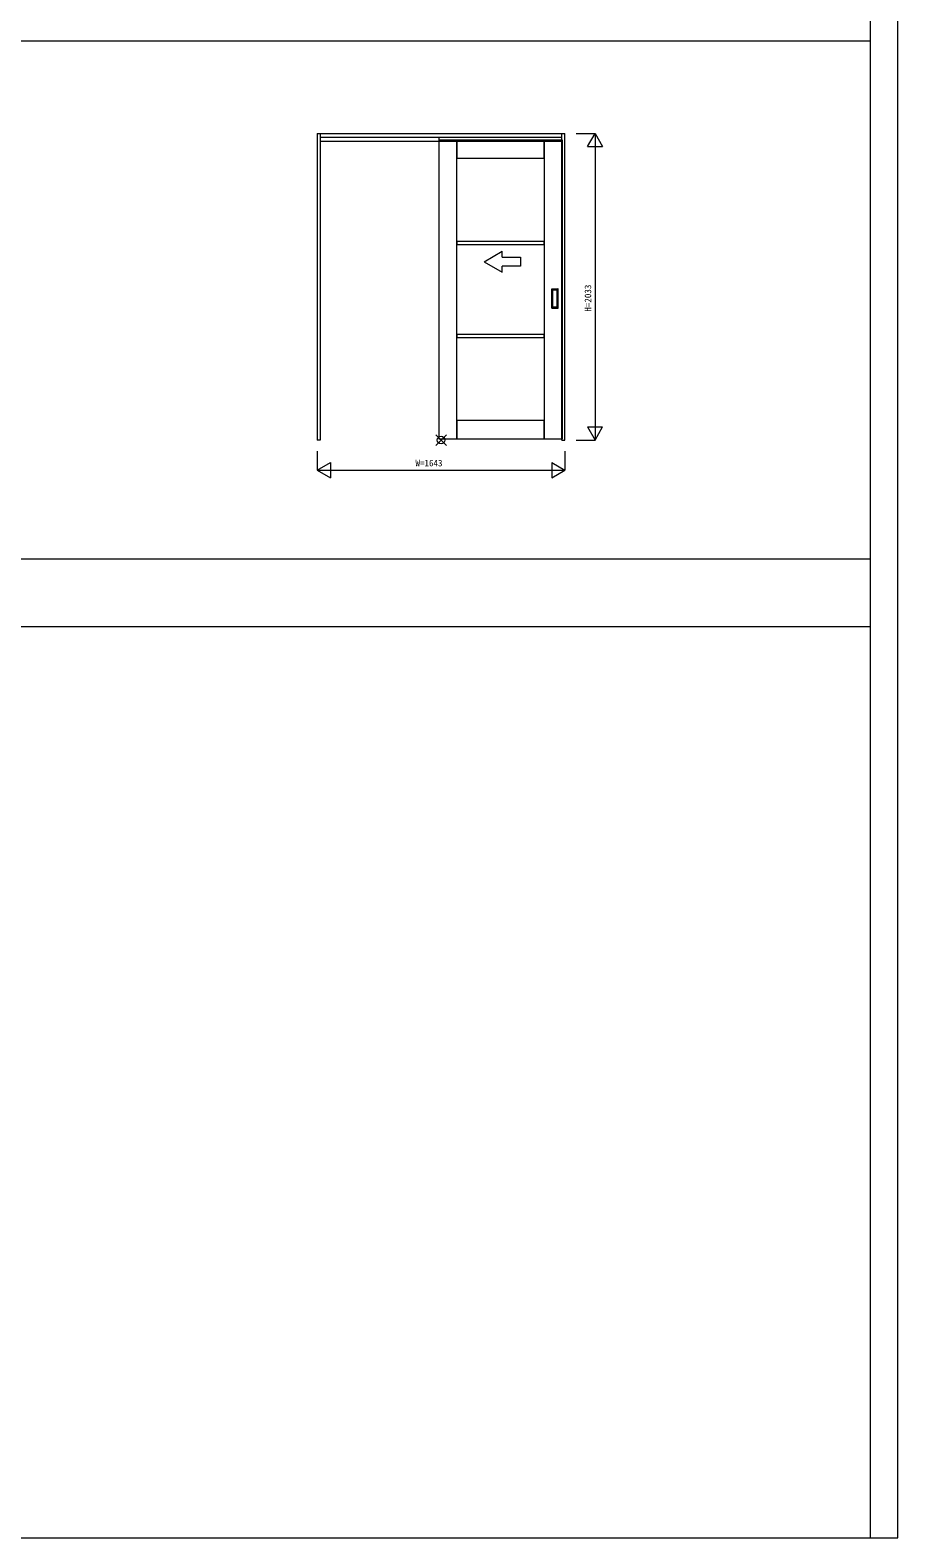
# Model space of a CAD drawing. Units: millimetres, scale not verified. Extents: x -14341 to 14341, y -10000 to 10000.
# Drawn here: x 8583 to 14341, y -10000 to 1 of the extents above; entities that cross this region are included whole.
import ezdxf
from ezdxf.enums import TextEntityAlignment as Align

# ---------------------------------------------------------------- set-up
doc = ezdxf.new("R2010")
doc.units = ezdxf.units.MM
doc.header["$LTSCALE"] = 50
for name, color, linetype, lineweight in [('0-1_YKK_F1', 7, 'Continuous', 18), ('0-2_YKK_A1', 4, 'Continuous', 18), ('0-3_YKK_N1', 2, 'Continuous', 18), ('0-6_YKK_IN', 1, 'Continuous', 18)]:
    doc.layers.add(name, color=color, linetype=linetype, lineweight=lineweight)
doc.styles.add('ＭＳ ゴシック', font='')
doc.styles.get('ＭＳ ゴシック').set_extended_font_data('MS Gothic')

msp = doc.modelspace()

# ---------------------------------------------------------------- linework, layer by layer
at = {"layer": '0-1_YKK_F1'}
for p, q in [((14159.49, -10000), (14159.49, 10000)), ((14340.51, -10000), (14340.51, 10000)), ((-14340.51, -70), (14159.49, -70)), ((-14340.51, -3505), (14159.49, -3505)), ((-14340.51, -3955), (14159.49, -3955)), ((-14340.51, -10000), (14340.51, -10000))]:
    msp.add_line(p, q, dxfattribs=at)
at = {"layer": '0-2_YKK_A1'}
for p, q in [((10487.99, -684.5), (12130.99, -684.5)), ((10487.99, -684.5), (10487.99, -2717.5)), ((12110.99, -2717.5), (12110.99, -684.5)), ((10507.99, -708.5), (12110.99, -708.5)), ((10507.99, -735.5), (12110.99, -735.5)), ((11294.49, -708.5), (11294.49, -728.5)), ((11595.51, -1534.78), (11715.51, -1465.5)), ((11715.51, -1504.78), (11715.51, -1465.5)), ((11595.51, -1534.78), (11715.51, -1604.06)), ((11715.51, -1604.06), (11715.51, -1564.78)), ((12043.49, -1842.5), (12043.49, -1714.5)), ((12044.49, -1713.5), (12084.49, -1713.5)), ((12049.49, -1724.5), (12049.49, -1832.5)), ((12078.49, -1723.5), (12050.49, -1723.5)), ((12079.49, -1832.5), (12079.49, -1724.5)), ((12085.49, -1842.5), (12085.49, -1714.5)), ((12044.49, -1843.5), (12084.49, -1843.5)), ((12050.49, -1833.5), (12078.49, -1833.5))]:
    msp.add_line(p, q, dxfattribs=at)
for points in [[(10507.99, -684.5), (10507.99, -2717.5), (10487.99, -2717.5)], [(12110.99, -2717.5), (12130.99, -2717.5), (12130.99, -684.5)], [(11294.49, -745.5), (11294.49, -2708.5), (12114.49, -2708.5)], [(11715.51, -1504.78), (11835.51, -1504.78), (11835.51, -1564.78), (11715.51, -1564.78)]]:
    msp.add_lwpolyline(points, dxfattribs=at)
for points in [[(11294.49, -2708.5), (11414.49, -2708.5), (11414.49, -728.5), (11294.49, -728.5)], [(11414.49, -848.5), (11994.49, -848.5), (11994.49, -728.5), (11414.49, -728.5)], [(11994.49, -2708.5), (12114.49, -2708.5), (12114.49, -728.5), (11994.49, -728.5)], [(11414.49, -1419.83), (11994.49, -1419.83), (11994.49, -1399.83), (11414.49, -1399.83)], [(11414.49, -2037.17), (11994.49, -2037.17), (11994.49, -2017.17), (11414.49, -2017.17)], [(11414.49, -2708.5), (11994.49, -2708.5), (11994.49, -2588.5), (11414.49, -2588.5)]]:
    msp.add_lwpolyline(points, close=True, dxfattribs=at)
for centre, start, end in [((12044.49, -1714.5), 90, 180), ((12050.49, -1724.5), 90, 180), ((12078.49, -1724.5), 360, 90), ((12084.49, -1714.5), 0, 90), ((12044.49, -1842.5), 180, 270), ((12050.49, -1832.5), 180, 270), ((12078.49, -1832.5), 270, 360), ((12084.49, -1842.5), 270, 0)]:
    msp.add_arc(centre, 1, start, end, dxfattribs=at)
at = {"layer": '0-3_YKK_N1'}
for p, q in [((12205.99, -684.5), (12330.99, -684.5)), ((12330.99, -684.5), (12330.99, -2717.5)), ((12280.99, -771.1), (12380.99, -771.1)), ((12280.99, -2630.9), (12380.99, -2630.9)), ((12130.99, -2792.5), (12130.99, -2917.5)), ((12205.99, -2717.5), (12330.99, -2717.5)), ((10487.99, -2917.5), (10574.59, -2867.5)), ((10574.59, -2867.5), (10574.59, -2967.5)), ((12044.39, -2867.5), (12130.99, -2917.5)), ((10487.99, -2917.5), (10574.59, -2967.5))]:
    msp.add_line(p, q, dxfattribs=at)
for points in [[(12280.99, -771.1), (12330.99, -684.5), (12380.99, -771.1)], [(12280.99, -2630.9), (12330.99, -2717.5), (12380.99, -2630.9)], [(10487.99, -2792.5), (10487.99, -2917.5), (12130.99, -2917.5)], [(12044.39, -2867.5), (12044.39, -2967.5), (12130.99, -2917.5)]]:
    msp.add_lwpolyline(points, dxfattribs=at)
at = {"layer": '0-6_YKK_IN'}
for p, q in [((11274.14, -2752.86), (11344.85, -2682.14)), ((11274.14, -2682.14), (11344.85, -2752.86))]:
    msp.add_line(p, q, dxfattribs=at)
msp.add_circle((11309.49, -2717.5), 25, dxfattribs=at)

# ---------------------------------------------------------------- texts
at = {"layer": '0-3_YKK_N1', "color": 7, "style": 'ＭＳ ゴシック'}
msp.add_text('H=2033', height=43.99, rotation=90, dxfattribs=at).set_placement((12318.99, -1866), align=Align.BOTTOM_LEFT)
msp.add_text('W=1643', height=43.99, dxfattribs=at).set_placement((11139.49, -2905.5), align=Align.BOTTOM_LEFT)

doc.saveas('drawing.dxf')
